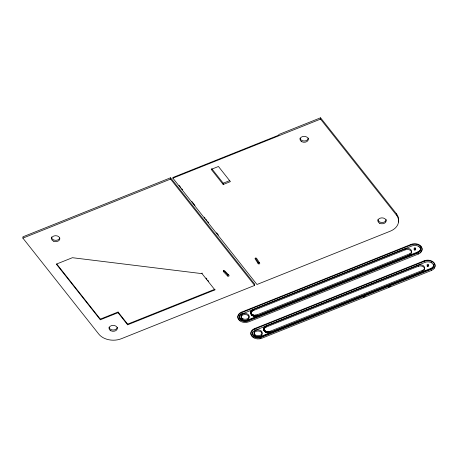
<?xml version="1.0" encoding="UTF-8"?>
<svg xmlns="http://www.w3.org/2000/svg" width="458" height="458" viewBox="0 0 458 458"><rect width="100%" height="100%" fill="white"/><g stroke="black" fill="none" stroke-linecap="round" stroke-linejoin="round"><path stroke-width="0.69" d="M22.9 238.126L22.923 236.826L170.588 177.778L254.665 284.12L254.648 285.42L121.387 338.708A16.58 11.868 0.9 0 1 98.773 334.094L22.9 238.126L170.571 179.078L170.588 177.778M100.325 319.123L118.055 312.035L118.049 312.682L100.319 319.776L100.325 319.123L56.775 264.043M127.633 324.144L214.905 289.244L214.894 289.897L127.622 324.796L127.633 324.144L118.055 312.035M396.445 213.772L396.428 215.071A16.58 11.868 0.9 0 1 390.222 231.204L256.961 284.492L172.884 178.151L172.895 177.504L278.79 135.156L278.802 134.509L320.571 117.803L396.445 213.772A16.58 11.868 0.9 0 1 398.283 222.038M214.894 289.897L202.052 273.655L202.064 273.002M223.206 184.5L211.241 169.368L218.443 166.489L230.408 181.626L223.206 184.5L223.229 183.206L211.705 168.63M223.458 271.668A0.83 0.595 0.9 0 1 223.641 270.838A0.83 0.595 0.9 0 1 224.798 270.976L228.96 275.338A0.83 0.595 0.9 0 1 228.719 276.157A0.83 0.595 0.9 0 1 227.569 275.974L223.458 271.668L223.481 270.369L227.592 274.674A0.83 0.595 0.9 0 0 228.76 274.846M227.569 275.974L227.592 274.674M241.509 312.705L411.187 244.898A7.294 5.221 0.9 0 1 421.131 246.931A7.294 5.221 0.9 0 1 418.4 254.03L248.723 321.837A7.294 5.221 0.9 0 1 238.778 319.804A7.294 5.221 0.9 0 1 241.509 312.705L241.521 312.161L411.192 244.354A7.294 5.221 0.9 0 1 419.648 245.059A7.294 5.221 0.9 0 1 421.52 251.001M242.242 313.862L412.051 245.912A5.719 4.093 0.9 0 1 419.849 247.503A5.719 4.093 0.9 0 1 417.713 253.068L247.904 321.018A5.719 4.093 0.9 0 1 240.101 319.432A5.719 4.093 0.9 0 1 242.242 313.862L242.248 313.324M247.904 321.018L247.921 319.936L417.73 251.986A5.719 4.093 0.9 0 0 420.57 247.944M250.887 313.661L251.099 311.24L252.965 309.648L405.37 248.74A4.145 2.966 0.9 0 1 411.021 249.896A4.145 2.966 0.9 0 1 409.469 253.927L409.452 255.009L257.047 315.917C253.566 318.236 247.87 312.774 252.948 310.73L405.353 249.822A4.145 2.966 0.9 0 1 411.003 250.978A4.145 2.966 0.9 0 1 409.452 255.009M250.927 313.85L251.018 311.423M251.064 314.228L250.91 311.801M251.081 312.322L251.099 311.24M251.156 314.411L251.007 312.957M251.179 312.138L251.196 311.056M251.293 311.967L251.31 310.885M251.27 314.589L251.173 313.329M251.396 314.76L251.287 313.507M251.419 311.795L251.436 310.713M251.539 314.927L251.413 313.678M251.568 311.635L251.585 310.547M251.694 315.087L251.551 313.845M251.723 311.474L251.74 310.392M251.866 315.241L251.711 314.005M251.9 311.325L251.917 310.243M252.049 315.385L251.883 314.159M252.083 311.188L252.1 310.106M252.244 315.516L252.066 314.303M252.455 315.642L252.261 314.434M252.673 315.762L252.472 314.56M252.902 315.865L252.69 314.68M252.948 310.73L252.965 309.648M253.142 315.963L252.919 314.783M253.389 316.043L253.16 314.875M253.64 316.117L253.406 314.961M253.898 316.175L253.658 315.03M254.161 316.22L253.915 315.093M254.43 316.255L254.179 315.138M254.516 329.153L424.188 261.346A7.294 5.221 0.9 0 1 434.138 263.379A7.294 5.221 0.9 0 1 431.407 270.478L261.73 338.285A7.294 5.221 0.9 0 1 251.78 336.252A7.294 5.221 0.9 0 1 254.516 329.153L254.522 328.609L424.2 260.802A7.294 5.221 0.9 0 1 433.159 261.867A7.294 5.221 0.9 0 1 433.846 268.342M254.7 316.278L254.448 315.173M254.969 316.289L254.986 315.207L257.064 314.835L409.469 253.927M255.243 316.283L255.261 315.201M255.243 330.31L425.053 262.36A5.719 4.093 0.9 0 1 432.856 263.951A5.719 4.093 0.9 0 1 430.715 269.516L260.905 337.466A5.719 4.093 0.9 0 1 253.108 335.88A5.719 4.093 0.9 0 1 255.243 330.31L255.255 329.771M255.512 316.272L255.53 315.184M255.782 316.243L255.799 315.161M256.045 316.197L256.062 315.115M257.047 315.917L257.064 314.835M258.192 263.648L255.117 258.85A0.83 0.595 0.9 0 1 255.553 258.077A0.83 0.595 0.9 0 1 256.646 258.398L259.68 263.132A0.83 0.595 0.9 0 1 259.302 263.923A0.83 0.595 0.9 0 1 258.192 263.648L258.215 262.348L255.524 258.152M260.905 337.466L260.923 336.384L430.732 268.434A5.719 4.093 0.9 0 0 433.623 264.924A5.719 4.093 0.9 0 1 430.726 268.978L260.917 336.928A5.719 4.093 0.9 0 1 254.287 336.384A5.719 4.093 0.9 0 1 252.816 331.718M263.888 330.109L264.1 327.688L265.966 326.096L418.372 265.188A4.145 2.966 0.9 0 1 424.028 266.344A4.145 2.966 0.9 0 1 422.476 270.375L422.459 271.457L270.048 332.365C266.567 334.684 260.877 329.222 265.949 327.178L418.36 266.27A4.145 2.966 0.9 0 1 424.011 267.426A4.145 2.966 0.9 0 1 422.459 271.457M263.934 330.298L264.02 327.871M264.066 330.676L263.911 328.249M264.083 328.77L264.1 327.688M264.163 330.859L264.008 329.405M264.18 328.586L264.197 327.504M264.295 328.415L264.312 327.333M264.272 331.037L264.18 329.777M264.398 331.208L264.289 329.955M264.426 328.243L264.443 327.161M264.541 331.374L264.415 330.126M264.569 328.083L264.587 326.995M264.695 331.535L264.558 330.292M264.73 327.922L264.747 326.84M264.867 331.689L264.713 330.453M264.901 327.773L264.919 326.691M265.05 331.832L264.884 330.607M265.09 327.636L265.108 326.554M265.251 331.964L265.067 330.75M265.457 332.09L265.268 330.882M265.674 332.21L265.474 331.008M265.909 332.313L265.692 331.128M265.949 327.178L265.966 326.096M266.144 332.411L265.926 331.231M266.39 332.491L266.161 331.323M266.642 332.565L266.407 331.409M266.905 332.623L266.659 331.478M267.169 332.668L266.922 331.54M267.432 332.703L267.186 331.586M267.707 332.726L267.449 331.621M267.976 332.737L267.993 331.655L270.065 331.283L422.476 270.375M268.245 332.731L268.262 331.649M268.514 332.72L268.531 331.632M268.783 332.691L268.8 331.609M269.046 332.645L269.064 331.563M270.048 332.365L270.065 331.283M396.428 215.071L320.554 119.103L320.571 117.803M405.353 249.822L405.37 248.74M411.187 244.898L411.192 244.354M417.713 253.068L417.73 251.986M418.4 254.03L418.412 253.486M418.36 266.27L418.372 265.188M424.188 261.346L424.2 260.802M430.715 269.516L430.732 268.434M431.407 270.478L431.413 269.934M172.884 178.151L320.554 119.103M223.229 183.206L229.773 180.584M363.142 297.219L365.135 296.423M388.332 287.155L390.319 286.359M202.052 273.655L72.404 257.705L56.328 264.134L100.319 319.776M179.078 185.324L180.847 187.562M181.729 188.679L182.616 189.795M191.896 201.531L194.988 205.447M204.268 217.184L205.15 218.3M206.031 219.416L206.919 220.533M207.8 221.655L208.682 222.771M216.64 232.83L218.409 235.063M170.571 179.078L254.648 285.42M206.048 278.046L206.936 279.162M207.817 280.285L208.705 281.407M118.049 312.682L127.622 324.796M59.775 237.994A4.145 2.966 0.9 0 1 55.017 240.284A4.145 2.966 0.9 0 1 51.611 236.929M117.334 327.275A4.145 2.966 0.9 0 1 113.178 330A4.145 2.966 0.9 0 1 109.067 327.178M386.186 219.582A4.145 2.966 0.9 0 1 382.149 222.496A4.145 2.966 0.9 0 1 377.902 219.674M259.44 262.577A0.83 0.595 0.9 0 1 258.215 262.348M308.326 138.058A4.145 2.966 0.9 0 1 304.289 140.978A4.145 2.966 0.9 0 1 300.042 138.156M260.923 336.384A5.719 4.093 0.9 0 1 254.888 336.172A5.719 4.093 0.9 0 1 252.427 332.205M431.402 262.194A5.719 4.093 0.9 0 1 431.688 262.365M433.32 264.146A5.719 4.093 0.9 0 1 433.508 264.667M260.43 338.147A7.294 5.221 0.9 0 1 259.972 338.244M254.041 337.466A7.294 5.221 0.9 0 1 253.652 337.265M252.616 336.55A7.294 5.221 0.9 0 1 252.312 336.286M251.568 335.405A7.294 5.221 0.9 0 1 251.373 335.09M251.207 334.769A7.294 5.221 0.9 0 1 254.522 328.609M247.921 319.936A5.719 4.093 0.9 0 1 241.881 319.724A5.719 4.093 0.9 0 1 239.425 315.757M415.303 248.923A0.819 0.584 0.9 0 1 414.095 248.517A0.819 0.584 0.9 0 1 415.011 247.83A0.819 0.584 0.9 0 1 415.629 248.677M239.563 315.78A5.719 4.093 0.9 0 0 241.572 320.108A5.719 4.093 0.9 0 0 247.91 320.48L417.719 252.53A5.719 4.093 0.9 0 0 420.421 247.955M239.809 315.276A5.719 4.093 0.9 0 1 240.565 314.354M241.624 313.615A5.719 4.093 0.9 0 1 241.927 313.461M418.955 246.106A5.719 4.093 0.9 0 1 419.213 246.301M420.032 247.2A5.719 4.093 0.9 0 1 420.186 247.446M240.284 320.594A7.294 5.221 0.9 0 1 239.935 320.36M239.311 319.839A7.294 5.221 0.9 0 1 239.036 319.558M238.784 319.26A7.294 5.221 0.9 0 1 238.561 318.957M238.372 318.648A7.294 5.221 0.9 0 1 238.068 317.995M237.965 317.663A7.294 5.221 0.9 0 1 241.521 312.161M421.326 251.31A7.294 5.221 0.9 0 1 420.559 252.169M53.374 241.103A4.145 2.966 0.9 0 0 59.832 238.91A4.145 2.966 0.9 0 0 53.884 235.984A4.145 2.966 0.9 0 0 53.374 241.103M110.859 330.773A4.145 2.966 0.9 0 0 117.317 328.575A4.145 2.966 0.9 0 0 111.368 325.649A4.145 2.966 0.9 0 0 110.859 330.773M301.839 141.751A4.145 2.966 0.9 0 0 308.297 139.553A4.145 2.966 0.9 0 0 302.349 136.627A4.145 2.966 0.9 0 0 301.839 141.751M379.699 223.269A4.145 2.966 0.9 0 0 386.151 221.071A4.145 2.966 0.9 0 0 380.209 218.145A4.145 2.966 0.9 0 0 379.699 223.269M255.787 336.292A4.088 2.925 0.9 0 0 262.148 334.128A4.088 2.925 0.9 0 0 256.291 331.249A4.088 2.925 0.9 0 0 255.787 336.292M255.804 335.21A4.088 2.925 0.9 0 0 262.165 333.046A4.088 2.925 0.9 0 0 256.308 330.166A4.088 2.925 0.9 0 0 255.804 335.21M427.446 265.337A0.819 0.584 0.9 0 0 428.717 264.907A0.819 0.584 0.9 0 0 427.549 264.329A0.819 0.584 0.9 0 0 427.446 265.337M427.429 266.419A0.819 0.584 0.9 0 0 428.699 265.989A0.819 0.584 0.9 0 0 427.532 265.411A0.819 0.584 0.9 0 0 427.429 266.419M242.78 319.844A4.088 2.925 0.9 0 0 249.146 317.68A4.088 2.925 0.9 0 0 243.284 314.801A4.088 2.925 0.9 0 0 242.78 319.844M242.797 318.762A4.088 2.925 0.9 0 0 249.163 316.598A4.088 2.925 0.9 0 0 243.301 313.719A4.088 2.925 0.9 0 0 242.797 318.762M414.421 249.971A0.819 0.584 0.9 0 0 415.698 249.541A0.819 0.584 0.9 0 0 414.524 248.963A0.819 0.584 0.9 0 0 414.421 249.971"/></g></svg>
